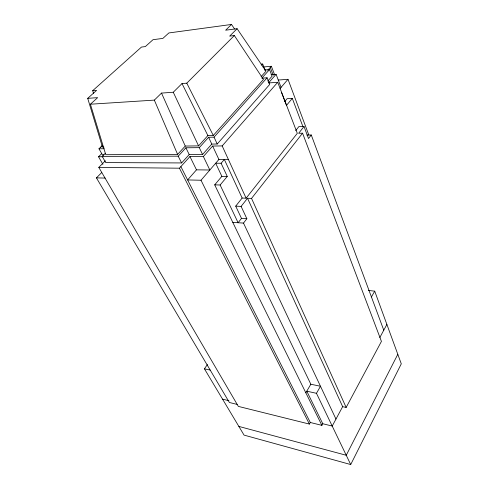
<?xml version="1.0" encoding="UTF-8"?>
<svg xmlns="http://www.w3.org/2000/svg" width="489" height="489" viewBox="0 0 489 489"><rect width="100%" height="100%" fill="white"/><g stroke="black" fill="none" stroke-linecap="round" stroke-linejoin="round"><path stroke-width="0.73" d="M207.428 364.513L204.426 368.822L244.048 435.106L350.711 464.55L401.286 363.828L374.721 291.175L368.351 290.429M397.801 354.305L346.255 455.277L238.852 426.414M302.563 133.185L251.542 198.412L247.52 198.253L342.648 406.659L346.151 407.447L381.432 341.389L302.563 133.185L298.669 133.283L304.017 126.486L308.535 138.528L311.261 134.982L383.773 330.197M342.648 406.659L332.214 426.06L322.771 423.737L306.786 391.188L316.469 393.309L350.711 464.55M379.831 337.52L386.878 324.421M180.881 166.602L310.301 422.49L321.884 425.351L322.771 423.737M105.373 160.814L98.79 167.372L238.339 406.396L309.409 424.079L310.301 422.49M316.469 393.309L320.484 386.267L310.833 384.226L214.708 184.854L221.859 176.346L227.257 176.443L221.107 163.259L215.673 163.234L221.859 176.346M371.426 296.957L374.721 291.175M305.845 392.814L310.833 384.226M232.807 222.397L243.504 223.088L246.859 218.724L241.108 206.401L235.71 206.144L241.493 218.406L246.859 218.724M241.493 218.406L238.125 222.739L220.123 185.001L214.708 184.854M235.71 206.144L242.141 198.045L246.12 198.198L297.306 133.314L277.728 82.274L268.461 82.959M241.108 206.401L247.52 198.253M295.692 130.587L298.822 126.645L304.017 126.486M220.123 185.001L227.257 176.443M302.923 126.627L292.306 98.399L286.487 105.379L281.566 92.549M284.671 101.596L287.104 98.699L292.306 98.399M221.107 163.259L224.341 159.481L242.141 198.045M98.79 167.372L179.445 168.198L189.94 156.553L203.375 156.523L209.842 170.001L196.486 169.842L187.623 179.934L201.022 180.239L218.913 159.475L228.394 159.481M280.124 88.454L288.009 79.304L308.846 135.068M203.375 156.523L212.648 146.046L222.183 145.924L277.728 82.274M105.3 153.289L102.177 156.376L105.752 162.593L181.608 162.941L189.212 154.542L202.562 154.487L211.792 144.09L217.22 144.004L269.696 84.45L267.086 77.775L262.544 78.13M268.938 82.415L276.096 74.328L281.077 87.348M267.776 81.052L272.098 76.186L269.543 69.572L264.506 70.013M102.177 156.376L178.204 156.174L185.887 147.794L199.28 147.641L208.614 137.268L214.054 137.146L267.086 77.775M103.955 147.14L102.482 147.158L87.714 98.35L97.647 97.641L90.41 104.218L105.771 154.707L177.605 154.377L185.258 146.058L198.577 145.881L207.88 135.575L213.29 135.447L263.467 79.45L234.353 35.538L229.665 36.119L237.11 28.71L265.992 71.223L261.114 76.62M261.786 78.191L269.543 69.572M267.715 70.306L271.358 66.266L274.635 74.811M261.688 65.141L262.709 64.028L264.989 69.872M237.153 404.409L229.384 402.49L96.425 177.88L101.749 172.525M90.41 104.218L154.341 100.117L161.511 93.087L173.271 92.25L182.012 83.552L186.786 83.173L234.353 35.538M102.91 164.347L98.521 156.755L101.694 153.638M234.494 28.888L231.505 24.45L225.637 30.208L237.11 28.71M103.943 154.909L102.476 154.915L98.967 148.79L102.684 145.172M100.581 147.495L102.219 145.899M87.714 98.35L96.59 90.379L92.684 90.691L93.607 93.601M92.684 90.691L141.468 47.066L145.349 46.583L153.02 39.695L162.861 38.405L168.87 32.946L231.505 24.45M261.199 64.169L262.709 64.028M263.009 67.017L271.358 66.266M271.053 74.738L276.096 74.328M278.204 80.049L288.009 79.304M306.847 135.08L311.261 134.982M98.967 148.79L104.108 148.729M98.521 156.755L102.904 156.743M96.425 177.88L105.166 178.075M204.426 368.822L210.172 370.081M222.55 399.146L228.907 400.705M186.786 83.173L213.29 135.447M179.445 168.198L309.409 424.079M178.204 156.174L181.608 162.941M182.012 83.552L207.88 135.575M185.887 147.794L189.212 154.542M189.94 156.553L196.486 169.842M201.022 180.239L321.884 425.351M199.28 147.641L202.562 154.487M243.504 223.088L335.967 419.079M173.271 92.25L198.577 145.881M208.614 137.268L211.792 144.09M212.648 146.046L218.913 159.475M214.054 137.146L217.22 144.004M222.183 145.924L246.12 198.198M251.542 198.412L346.151 407.447M161.511 93.087L185.258 146.058M154.341 100.117L177.605 154.377M270.258 67.488L273.272 75.306"/></g></svg>
